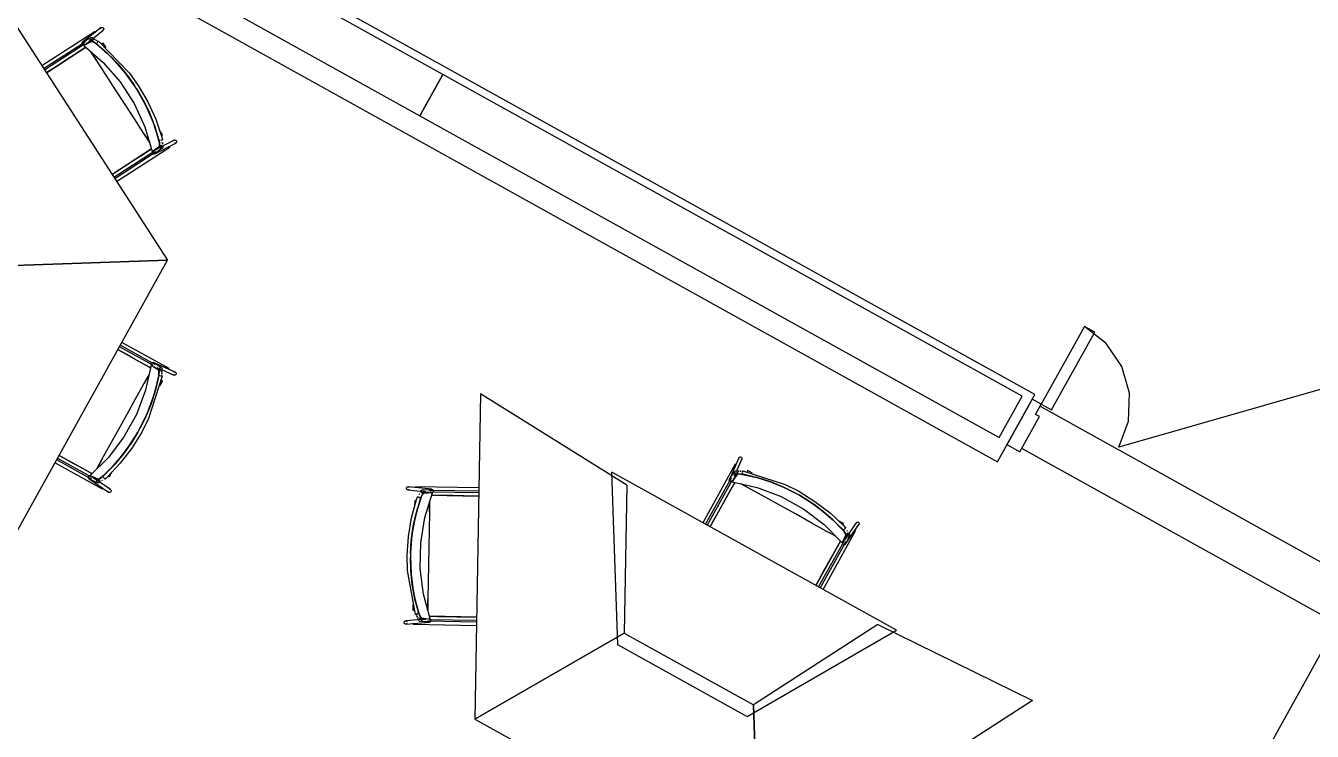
# Model space of a CAD drawing. Header units: metres. Extents: x 2.3 to 42.8, y 0.9 to 31.9.
# Drawn here: x 24.868 to 26.581, y 23.824 to 24.763 of the extents above; entities that cross this region are included whole.
import ezdxf

# ---------------------------------------------------------------- set-up
doc = ezdxf.new("R2010")
doc.units = ezdxf.units.M
for name, color, linetype in [('ARREDI', 9, 'Continuous'), ('PARETI_STRUTTURE', 7, 'Continuous'), ('PORTE_SCALE', 2, 'Continuous')]:
    doc.layers.add(name, color=color, linetype=linetype)

msp = doc.modelspace()

# ---------------------------------------------------------------- linework, layer by layer
at = {"layer": 'ARREDI'}
for points in [[(25.4236, 24.6984), (24.7121, 25.0935), (24.6815, 25.0384), (25.393, 24.6433)], [(26.1641, 24.2152), (26.1947, 24.2703), (25.4236, 24.6984), (25.393, 24.6433)], [(25.0571, 24.451), (24.8276, 24.4432)], [(24.9737, 24.16), (24.9737, 24.16), (24.9739, 24.1599), (24.9739, 24.1598), (24.9738, 24.1599)], [(26.4953, 23.1044), (26.22, 23.2573), (25.723, 22.3623), (25.9984, 22.2094), (26.4953, 23.1044), (26.8744, 23.787), (26.599, 23.9399), (26.22, 23.2573)], [(25.8449, 23.6298), (25.8371, 23.8593)]]:
    msp.add_lwpolyline(points, close=True, dxfattribs=at)
for points in [[(24.7207, 24.6086), (24.8219, 24.8147), (25.0571, 24.4509)], [(24.9611, 24.7548), (24.9608, 24.7553), (24.9606, 24.7555), (24.9606, 24.7555), (24.9606, 24.7555)], [(24.9614, 24.7543), (24.9611, 24.7548)], [(24.9679, 24.7591), (24.9681, 24.7598), (24.9685, 24.7604), (24.9687, 24.7606), (24.9687, 24.7606), (24.9691, 24.7609), (24.9698, 24.761), (24.9706, 24.761), (24.9713, 24.7607), (24.9718, 24.7601), (24.9721, 24.7594), (24.9722, 24.7587)], [(24.9722, 24.7587), (24.972, 24.758), (24.9716, 24.7574), (24.9714, 24.7572), (24.9714, 24.7572), (24.971, 24.7569), (24.9702, 24.7567)], [(24.9484, 24.7344), (24.9396, 24.7287), (24.9287, 24.7217), (24.9179, 24.7147), (24.907, 24.7077), (24.8962, 24.7007)], [(24.9432, 24.7396), (24.9434, 24.7403), (24.9438, 24.7409), (24.944, 24.7411), (24.944, 24.7411), (24.9444, 24.7413), (24.9451, 24.7415), (24.9459, 24.7415), (24.9466, 24.7411), (24.9471, 24.7406)], [(24.9463, 24.7374), (24.9455, 24.7372), (24.9448, 24.7373), (24.9441, 24.7376), (24.9436, 24.7381), (24.9433, 24.7388), (24.9432, 24.7396)], [(24.9625, 24.7389), (24.9605, 24.7404), (24.9586, 24.7415), (24.957, 24.7422), (24.9561, 24.7423), (24.9509, 24.7395), (24.9457, 24.7367), (24.9716, 24.7144), (24.9941, 24.6885), (25.0127, 24.6597), (25.027, 24.6286), (25.0368, 24.5958), (25.0415, 24.5994), (25.0462, 24.603)], [(24.9457, 24.7367), (24.947, 24.7386)], [(24.9495, 24.7407), (24.9503, 24.7411)], [(24.9517, 24.7419), (24.9532, 24.7426), (24.957, 24.7447)], [(24.954, 24.7454), (24.9541, 24.7461), (24.9546, 24.7467), (24.955, 24.7471), (24.9552, 24.7472), (24.9558, 24.7473), (24.9559, 24.7473), (24.9566, 24.7473), (24.9573, 24.7469), (24.9578, 24.7464), (24.9581, 24.7457)], [(24.9582, 24.745), (24.958, 24.7443), (24.9576, 24.7436), (24.9571, 24.7433), (24.957, 24.7432), (24.9563, 24.743), (24.9563, 24.743), (24.9555, 24.7431), (24.9549, 24.7434), (24.9544, 24.744), (24.954, 24.7447), (24.954, 24.7454)], [(24.9561, 24.7423), (24.957, 24.7422), (24.9585, 24.7416), (24.9604, 24.7404), (24.9625, 24.7389)], [(24.9608, 24.7447), (24.9593, 24.7454)], [(24.9593, 24.7453), (24.9608, 24.7447)], [(24.9616, 24.7442), (24.9628, 24.7435)], [(24.9627, 24.7436), (24.9616, 24.7442)], [(24.9625, 24.7389), (24.9772, 24.7262), (24.9909, 24.7123), (25.0034, 24.6973), (25.013, 24.6837)], [(24.9626, 24.7393), (24.9627, 24.7395), (24.963, 24.7399), (24.9634, 24.7404)], [(25.013, 24.6837), (25.0034, 24.6973), (24.9909, 24.7122), (24.9773, 24.7261), (24.9626, 24.7388)], [(24.9634, 24.7404), (24.9639, 24.741), (24.9643, 24.7416), (24.9647, 24.7421), (24.965, 24.7425), (24.9652, 24.7427)], [(24.9638, 24.7427), (24.9647, 24.7421)], [(24.9647, 24.7421), (24.9639, 24.7427)], [(24.9652, 24.7427), (24.9652, 24.7427)], [(24.9713, 24.7401), (24.9711, 24.7399), (24.9707, 24.7397), (24.9701, 24.7393), (24.9695, 24.7389)], [(24.9551, 24.7286), (24.9627, 24.7169)], [(25.0333, 24.6077), (25.0255, 24.6197), (25.013, 24.6391), (25.0005, 24.6585), (24.9879, 24.6779), (24.9754, 24.6972), (24.9629, 24.7166), (24.9551, 24.7286)], [(25.016, 24.679), (25.0244, 24.6649)], [(25.0243, 24.6649), (25.016, 24.6789)], [(25.0457, 24.6104), (25.0401, 24.629), (25.033, 24.6471), (25.0246, 24.6644)], [(25.0247, 24.6643), (25.0331, 24.647), (25.0401, 24.6289), (25.0457, 24.6102)], [(25.0257, 24.6194), (25.0333, 24.6077)], [(25.0486, 24.6166), (25.0492, 24.617), (25.0498, 24.6174), (25.0502, 24.6177), (25.0504, 24.6178)], [(24.9832, 24.5652), (24.9866, 24.5674), (24.9994, 24.5756), (25.0122, 24.584), (25.0251, 24.5922), (25.0358, 24.5992)], [(25.0398, 24.5964), (25.0368, 24.5958)], [(25.0368, 24.5958), (25.0398, 24.5964)], [(25.0384, 24.5924), (25.0377, 24.5927), (25.0372, 24.5933), (25.037, 24.594), (25.037, 24.5947), (25.0372, 24.5954), (25.0377, 24.596)], [(25.0409, 24.5955), (25.0412, 24.5948), (25.0412, 24.594), (25.041, 24.5933), (25.0405, 24.5927), (25.0401, 24.5925), (25.0398, 24.5924), (25.0391, 24.5922), (25.0384, 24.5923)], [(25.0499, 24.6038), (25.0453, 24.6002), (25.0441, 24.5993)], [(25.0462, 24.603), (25.0465, 24.6039), (25.0465, 24.6056), (25.0462, 24.6078), (25.0457, 24.6102)], [(25.0457, 24.6102), (25.0463, 24.6077), (25.0465, 24.6055), (25.0465, 24.6038), (25.0462, 24.603)], [(25.0474, 24.6104), (25.0468, 24.6103), (25.0464, 24.6102), (25.0461, 24.6101)], [(25.0481, 24.5998), (25.0475, 24.6002), (25.047, 24.6007), (25.0467, 24.6014), (25.0467, 24.6022), (25.0469, 24.6029), (25.0469, 24.6029), (25.0474, 24.6034), (25.0475, 24.6035), (25.048, 24.6038), (25.0487, 24.6039)], [(25.0501, 24.6111), (25.0503, 24.6111), (25.0503, 24.6111), (25.0503, 24.6111), (25.05, 24.6111), (25.0495, 24.611), (25.0489, 24.6108), (25.0481, 24.6106)], [(25.0506, 24.6029), (25.0509, 24.6022), (25.0509, 24.6014), (25.0507, 24.6007), (25.0506, 24.6007), (25.0502, 24.6002), (25.0501, 24.6001), (25.0496, 24.5998), (25.0488, 24.5997), (25.0481, 24.5998)], [(25.0501, 24.6076), (25.0503, 24.6063), (25.0503, 24.6055)], [(25.0503, 24.6063), (25.0501, 24.6076)], [(25.0596, 24.6024), (25.0593, 24.6029)], [(25.0601, 24.6017), (25.0599, 24.602), (25.0596, 24.6024)], [(25.0601, 24.6017), (25.0601, 24.6017)], [(25.0651, 24.61), (25.0656, 24.6106), (25.066, 24.6108), (25.0662, 24.6109), (25.067, 24.6111), (25.0677, 24.6109)], [(25.0677, 24.6109), (25.0684, 24.6106), (25.0689, 24.61), (25.0691, 24.6093), (25.0691, 24.6085), (25.0689, 24.6078), (25.0684, 24.6073), (25.068, 24.607), (25.0678, 24.6069), (25.0671, 24.6067), (25.0663, 24.6069)], [(24.7321, 24.2711), (24.8468, 24.0723), (25.0571, 24.4509)], [(25.0347, 24.3078), (25.0255, 24.3129), (25.0142, 24.3191), (25.0029, 24.3254), (24.9916, 24.3317)], [(25.0453, 24.2974), (25.0456, 24.2999), (25.0457, 24.3022), (25.0456, 24.3038), (25.0452, 24.3047), (25.0403, 24.308), (25.0354, 24.3113), (25.0279, 24.2779), (25.0157, 24.2458), (24.999, 24.2159), (24.9783, 24.1886), (24.954, 24.1645), (24.9594, 24.1621), (24.9648, 24.1597)], [(25.0354, 24.3112), (25.0377, 24.3109)], [(25.0363, 24.3111), (25.0358, 24.3116), (25.0355, 24.3123), (25.0355, 24.3131), (25.0357, 24.3138), (25.0361, 24.3144), (25.0368, 24.3148)], [(25.0368, 24.3148), (25.0375, 24.315), (25.0382, 24.3149), (25.0385, 24.3148), (25.0385, 24.3148), (25.0389, 24.3145), (25.0394, 24.314), (25.0397, 24.3133), (25.0397, 24.3126)], [(25.0428, 24.3083), (25.0437, 24.3078)], [(25.0442, 24.3074), (25.0477, 24.305)], [(25.0453, 24.3047), (25.0456, 24.3039), (25.0458, 24.3022), (25.0457, 24.3), (25.0453, 24.2975)], [(25.0486, 24.3041), (25.0479, 24.3039), (25.0471, 24.304), (25.0466, 24.3043), (25.0465, 24.3043), (25.046, 24.3049), (25.0457, 24.3056), (25.0457, 24.3063), (25.0459, 24.307), (25.0464, 24.3076), (25.047, 24.308)], [(25.047, 24.308), (25.0477, 24.3082), (25.0484, 24.3081), (25.049, 24.3079), (25.0491, 24.3078), (25.0496, 24.3073), (25.0496, 24.3073), (25.0499, 24.3066), (25.0499, 24.3058), (25.0497, 24.3051), (25.0492, 24.3045)], [(25.0583, 24.3056), (25.0586, 24.3062)], [(25.0586, 24.3062), (25.0589, 24.3066), (25.059, 24.3069)], [(25.0591, 24.307), (25.059, 24.3069)], [(24.9628, 24.1733), (24.9698, 24.1858), (24.9809, 24.2059), (24.9921, 24.2261), (25.0034, 24.2463), (25.0146, 24.2665), (25.0257, 24.2866), (25.0327, 24.2991)], [(25.0453, 24.2974), (25.041, 24.2785), (25.0351, 24.2599), (25.0278, 24.2418), (25.0203, 24.2269)], [(25.0203, 24.2269), (25.0278, 24.2418), (25.0351, 24.2598), (25.0409, 24.2783), (25.0453, 24.2973)], [(25.0327, 24.2991), (25.0259, 24.2869)], [(25.0457, 24.2976), (25.0459, 24.2975), (25.0464, 24.2975), (25.047, 24.2973)], [(25.0477, 24.2972), (25.0485, 24.2971), (25.0491, 24.297)], [(25.0505, 24.2902), (25.0502, 24.2903), (25.0498, 24.2906), (25.0492, 24.2909), (25.0486, 24.2913)], [(25.0493, 24.2981), (25.0491, 24.297)], [(25.0491, 24.297), (25.0493, 24.298)], [(25.0496, 24.3017), (25.0494, 24.3034)], [(25.0494, 24.3033), (25.0496, 24.3016)], [(25.0495, 24.2994), (25.0495, 24.3007)], [(25.0495, 24.3005), (25.0495, 24.2993)], [(25.0496, 24.2969), (25.0499, 24.2969), (25.0499, 24.2968), (25.0499, 24.2968)], [(25.0673, 24.2982), (25.0666, 24.298), (25.0658, 24.2981), (25.0656, 24.2982), (25.0656, 24.2982), (25.0652, 24.2985), (25.0647, 24.299)], [(25.0656, 24.3022), (25.0663, 24.3023), (25.0671, 24.3023), (25.0673, 24.3022), (25.0673, 24.3022), (25.0677, 24.3019), (25.0683, 24.3014), (25.0685, 24.3007), (25.0686, 24.2999), (25.0684, 24.2992), (25.0679, 24.2986), (25.0673, 24.2982)], [(25.6684, 24.1517), (25.4735, 24.2731), (25.4662, 23.84)], [(25.0091, 24.2081), (25.0176, 24.222)], [(25.0176, 24.222), (25.0091, 24.208)], [(25.0087, 24.2075), (24.9974, 24.1919), (24.9847, 24.1772), (24.9709, 24.1635)], [(24.971, 24.1636), (24.9848, 24.1772), (24.9975, 24.192), (25.0087, 24.2075)], [(24.9129, 24.1912), (24.9186, 24.1881), (24.932, 24.1806), (24.9453, 24.1732), (24.9565, 24.167)], [(24.9696, 24.1855), (24.9628, 24.1733)], [(25.8177, 24.1864), (25.8175, 24.1871), (25.8176, 24.1878), (25.8177, 24.1881), (25.8177, 24.1881), (25.8179, 24.1885), (25.8185, 24.189), (25.8192, 24.1893), (25.8199, 24.1893), (25.8206, 24.1891), (25.8212, 24.1887), (25.8217, 24.188)], [(25.8217, 24.188), (25.8218, 24.1873), (25.8217, 24.1866), (25.8217, 24.1864), (25.8217, 24.1863), (25.8214, 24.1859), (25.8209, 24.1854)], [(25.8286, 23.8438), (26.0274, 23.9585), (25.6487, 24.1688)], [(25.6564, 23.9393), (25.6487, 24.1688)], [(25.8115, 24.1636), (25.8124, 24.1649), (25.8149, 24.1685)], [(25.8119, 24.1677), (25.8117, 24.1685), (25.8118, 24.1692), (25.812, 24.1697), (25.8121, 24.1699), (25.8126, 24.1703), (25.8126, 24.1704), (25.8133, 24.1706), (25.814, 24.1707), (25.8148, 24.1704), (25.8154, 24.17)], [(25.8158, 24.1693), (25.8159, 24.1686), (25.8159, 24.1679), (25.8156, 24.1674), (25.8155, 24.1672), (25.815, 24.1667), (25.8143, 24.1665), (25.8136, 24.1664), (25.8129, 24.1667), (25.8123, 24.1671), (25.8118, 24.1677)], [(25.8129, 24.1798), (25.8129, 24.1798)], [(25.8137, 24.1794), (25.8132, 24.1796), (25.813, 24.1798)], [(25.8143, 24.1791), (25.8137, 24.1794)], [(25.8182, 24.1703), (25.8165, 24.1702)], [(25.8166, 24.1702), (25.8182, 24.1703)], [(25.8204, 24.1702), (25.8192, 24.1703)], [(25.8194, 24.1703), (25.8205, 24.1702)], [(25.8218, 24.17), (25.8229, 24.1699)], [(25.8229, 24.1699), (25.8218, 24.17)], [(25.8223, 24.1665), (25.8223, 24.1667), (25.8224, 24.1671), (25.8225, 24.1678)], [(25.8227, 24.1685), (25.8228, 24.1692), (25.8229, 24.1699)], [(25.823, 24.1704), (25.823, 24.1707), (25.823, 24.1707), (25.823, 24.1707)], [(25.8297, 24.1712), (25.8295, 24.171), (25.8293, 24.1706), (25.829, 24.17), (25.8286, 24.1693)], [(24.9517, 24.1615), (24.9517, 24.1623), (24.952, 24.163), (24.9525, 24.1635), (24.9531, 24.1639), (24.9538, 24.164)], [(24.9556, 24.1608), (24.9551, 24.1602), (24.9545, 24.1598), (24.9537, 24.1597), (24.953, 24.1599), (24.9526, 24.1601), (24.9526, 24.1601), (24.9524, 24.1602), (24.9519, 24.1608), (24.9517, 24.1615)], [(24.9559, 24.1622), (24.954, 24.1645)], [(24.954, 24.1645), (24.9559, 24.1622)], [(24.9672, 24.1567), (24.9618, 24.1591), (24.9605, 24.1597)], [(24.9628, 24.1564), (24.9628, 24.1572), (24.9631, 24.1579), (24.9636, 24.1585), (24.9642, 24.1588), (24.965, 24.1589), (24.9657, 24.1588), (24.9658, 24.1588), (24.9663, 24.1584), (24.9667, 24.1578), (24.967, 24.1571)], [(24.9667, 24.1557), (24.9662, 24.1551), (24.9656, 24.1547), (24.9649, 24.1546), (24.9648, 24.1546), (24.9641, 24.1548), (24.964, 24.1548), (24.9635, 24.1551), (24.963, 24.1557), (24.9628, 24.1564)], [(24.9709, 24.1635), (24.9689, 24.1618), (24.9671, 24.1605), (24.9656, 24.1598), (24.9647, 24.1597)], [(24.9648, 24.1597), (24.9656, 24.1598), (24.9671, 24.1606), (24.969, 24.1619), (24.9709, 24.1635)], [(24.9706, 24.1583), (24.9696, 24.1576)], [(24.9696, 24.1576), (24.9706, 24.1583)], [(24.9719, 24.1621), (24.9715, 24.1625), (24.9712, 24.1629), (24.971, 24.163)], [(24.9737, 24.1601), (24.9733, 24.1604), (24.9729, 24.1609), (24.9724, 24.1615), (24.9719, 24.162)], [(24.9779, 24.1639), (24.9785, 24.1636), (24.9791, 24.1633), (24.9795, 24.163), (24.9798, 24.1629)], [(25.6684, 24.1517), (25.665, 23.9548)], [(25.8121, 24.1554), (25.807, 24.1463), (25.8007, 24.135), (25.7945, 24.1237), (25.7882, 24.1124), (25.7819, 24.1011), (25.7793, 24.0963)], [(25.8051, 24.1575), (25.8049, 24.1582), (25.805, 24.159), (25.8051, 24.1592), (25.8051, 24.1592), (25.8053, 24.1596), (25.8059, 24.1602), (25.8066, 24.1605), (25.8073, 24.1605)], [(25.8088, 24.1571), (25.8083, 24.1566), (25.8076, 24.1563), (25.8068, 24.1562), (25.8061, 24.1565), (25.8055, 24.1569), (25.8051, 24.1575)], [(25.8224, 24.166), (25.82, 24.1664), (25.8177, 24.1665), (25.816, 24.1664), (25.8152, 24.166), (25.8119, 24.1611), (25.8086, 24.1562), (25.842, 24.1487), (25.874, 24.1364), (25.904, 24.1198), (25.9313, 24.0991), (25.9553, 24.0747), (25.9578, 24.0801), (25.9602, 24.0855)], [(25.8086, 24.1562), (25.8089, 24.1585)], [(25.8152, 24.166), (25.816, 24.1664), (25.8176, 24.1665), (25.8199, 24.1664), (25.8224, 24.1661)], [(25.8207, 24.1535), (25.8329, 24.1467)], [(25.9466, 24.0836), (25.9341, 24.0905), (25.914, 24.1017), (25.8938, 24.1129), (25.8736, 24.1241), (25.8534, 24.1353), (25.8333, 24.1465), (25.8208, 24.1535)], [(25.8224, 24.166), (25.8414, 24.1617), (25.86, 24.1559), (25.8781, 24.1486), (25.893, 24.141)], [(25.893, 24.1411), (25.8781, 24.1485), (25.8601, 24.1559), (25.8415, 24.1617), (25.8226, 24.166)], [(24.9701, 24.1468), (24.9701, 24.1467), (24.9701, 24.1468), (24.9703, 24.1471), (24.9705, 24.1475)], [(24.9705, 24.1475), (24.9708, 24.1481)], [(24.9819, 24.1444), (24.9819, 24.1436), (24.9816, 24.1429), (24.9811, 24.1424), (24.9804, 24.142), (24.9797, 24.1419), (24.979, 24.142), (24.9785, 24.1423), (24.9785, 24.1423), (24.9783, 24.1424), (24.9779, 24.143), (24.9776, 24.1437)], [(24.9798, 24.1462), (24.9805, 24.1461), (24.981, 24.1458), (24.981, 24.1458), (24.9812, 24.1457), (24.9816, 24.1451), (24.9819, 24.1444)], [(25.3756, 24.1462), (25.3752, 24.1468), (25.3751, 24.1476), (25.3753, 24.1483), (25.3757, 24.1489), (25.3763, 24.1494), (25.377, 24.1496), (25.3775, 24.1496), (25.3778, 24.1496), (25.3784, 24.1493), (25.379, 24.1488)], [(25.3788, 24.146), (25.3782, 24.1455), (25.3775, 24.1453), (25.377, 24.1453), (25.3768, 24.1453), (25.3761, 24.1456), (25.3756, 24.1462)], [(25.3816, 24.0778), (25.3842, 24.0969), (25.3885, 24.1159), (25.3942, 24.1345)], [(25.3942, 24.1344), (25.3884, 24.1158), (25.3842, 24.0968), (25.3816, 24.0778)], [(25.3871, 24.1496), (25.3871, 24.1496), (25.3871, 24.1496), (25.3871, 24.1493), (25.387, 24.1487)], [(25.387, 24.1487), (25.387, 24.1481)], [(25.3901, 24.1362), (25.3899, 24.1363), (25.3899, 24.1363), (25.3899, 24.1363), (25.3902, 24.1362), (25.3907, 24.136), (25.3913, 24.1358), (25.392, 24.1355), (25.3927, 24.1353)], [(25.3916, 23.9813), (25.3925, 23.979), (25.3934, 23.9769), (25.3944, 23.9755), (25.3951, 23.9749), (25.4009, 23.9743), (25.4068, 23.9737), (25.3978, 24.0067), (25.3935, 24.0407), (25.3941, 24.075), (25.3995, 24.1088), (25.4097, 24.1415), (25.4038, 24.1411), (25.3979, 24.1407)], [(25.392, 24.1392), (25.3926, 24.1403)], [(25.3926, 24.1403), (25.392, 24.1392)], [(25.3927, 24.1353), (25.3933, 24.135), (25.3937, 24.1349), (25.3939, 24.1348)], [(25.3979, 24.1407), (25.3971, 24.1402), (25.3962, 24.1388), (25.3951, 24.1368), (25.3942, 24.1345)], [(25.3942, 24.1345), (25.3952, 24.1369), (25.3962, 24.1389), (25.3972, 24.1402), (25.3979, 24.1407)], [(25.3943, 24.1433), (25.3944, 24.1441), (25.3948, 24.1447), (25.3954, 24.1451), (25.3954, 24.1452), (25.3961, 24.1454), (25.3963, 24.1454), (25.3968, 24.1453), (25.3975, 24.145), (25.398, 24.1445)], [(25.3943, 24.1422), (25.4002, 24.1426), (25.4016, 24.1427)], [(25.398, 24.1445), (25.3984, 24.1438), (25.3985, 24.1431), (25.3983, 24.1423), (25.3979, 24.1417), (25.3974, 24.1413), (25.3973, 24.1413), (25.3967, 24.1411), (25.3965, 24.141), (25.3959, 24.1411), (25.3952, 24.1414)], [(25.3983, 24.1426), (25.3983, 24.1426)], [(25.4064, 24.1441), (25.4066, 24.1448), (25.407, 24.1454), (25.4076, 24.1459), (25.4083, 24.1461), (25.4088, 24.1461), (25.409, 24.146), (25.4097, 24.1458), (25.4103, 24.1452)], [(25.4069, 24.1427), (25.4097, 24.1415)], [(25.4097, 24.1415), (25.4069, 24.1427)], [(25.4709, 24.1371), (25.4672, 24.1372), (25.4519, 24.1374), (25.4367, 24.1377), (25.4214, 24.1379), (25.4086, 24.1381)], [(25.4103, 24.1452), (25.4106, 24.1446), (25.4107, 24.1438), (25.4105, 24.1431), (25.4101, 24.1425), (25.4095, 24.142)], [(25.9118, 24.1298), (25.8982, 24.1381)], [(25.8982, 24.1381), (25.9119, 24.1298)], [(25.3883, 24.1308), (25.3875, 24.1308), (25.3869, 24.1308), (25.3864, 24.1308), (25.3861, 24.1308)], [(25.406, 24.1296), (25.4057, 24.1153), (25.4053, 24.0923), (25.4049, 24.0692), (25.4046, 24.0461), (25.4042, 24.023), (25.4038, 24), (25.4035, 23.9857)], [(25.4057, 24.1157), (25.406, 24.1297)], [(25.9563, 24.0918), (25.9426, 24.1056), (25.9279, 24.1182), (25.9123, 24.1295)], [(25.9124, 24.1295), (25.9279, 24.1182), (25.9427, 24.1055), (25.9564, 24.0917)], [(25.9559, 24.0987), (25.9563, 24.0993), (25.9566, 24.0999), (25.9569, 24.1003), (25.957, 24.1005)], [(25.9737, 24.1006), (25.9738, 24.1013), (25.974, 24.1017), (25.974, 24.1017), (25.9742, 24.1019), (25.9748, 24.1024), (25.9755, 24.1026)], [(25.9755, 24.1026), (25.9762, 24.1026), (25.9769, 24.1023), (25.9775, 24.1018), (25.9779, 24.1012), (25.978, 24.1005), (25.9779, 24.0997), (25.9776, 24.0993), (25.9776, 24.0993), (25.9775, 24.0991), (25.9769, 24.0986), (25.9762, 24.0984)], [(25.9344, 24.0903), (25.9466, 24.0836)], [(25.9602, 24.0855), (25.9601, 24.0864), (25.9593, 24.0879), (25.958, 24.0898), (25.9564, 24.0917)], [(25.9564, 24.0917), (25.9581, 24.0897), (25.9594, 24.0878), (25.9601, 24.0864), (25.9602, 24.0855)], [(25.9578, 24.0927), (25.9574, 24.0922), (25.957, 24.0919), (25.9568, 24.0918)], [(25.9599, 24.0945), (25.96, 24.0946), (25.96, 24.0946), (25.96, 24.0946), (25.9598, 24.0944), (25.9594, 24.0941), (25.9589, 24.0936), (25.9584, 24.0931), (25.9578, 24.0927)], [(25.9632, 24.088), (25.9608, 24.0826), (25.9602, 24.0813)], [(25.9634, 24.0836), (25.9627, 24.0836), (25.962, 24.0839), (25.9614, 24.0843), (25.9611, 24.085), (25.9609, 24.0857), (25.9611, 24.0864), (25.9611, 24.0866), (25.9614, 24.087), (25.962, 24.0875), (25.9627, 24.0877)], [(25.9616, 24.0914), (25.9623, 24.0904)], [(25.9623, 24.0903), (25.9616, 24.0914)], [(25.9642, 24.0875), (25.9648, 24.087), (25.9651, 24.0863), (25.9652, 24.0856), (25.9652, 24.0855), (25.9651, 24.0849), (25.9651, 24.0847), (25.9647, 24.0843), (25.9642, 24.0838), (25.9634, 24.0836)], [(25.9724, 24.0913), (25.9718, 24.0916)], [(25.9731, 24.0909), (25.9731, 24.0909), (25.9731, 24.0909), (25.9728, 24.091), (25.9724, 24.0913)], [(25.3815, 24.0772), (25.3806, 24.0609)], [(25.3806, 24.0609), (25.3815, 24.0772)], [(25.92, 24.0181), (25.9244, 24.026), (25.9318, 24.0393), (25.9392, 24.0527), (25.9467, 24.0661), (25.9529, 24.0772)], [(25.9577, 24.0767), (25.9553, 24.0747)], [(25.9553, 24.0747), (25.9577, 24.0767)], [(25.9583, 24.0724), (25.9576, 24.0724), (25.9569, 24.0727), (25.9563, 24.0732), (25.956, 24.0739), (25.9558, 24.0746)], [(25.9591, 24.0764), (25.9597, 24.0759), (25.96, 24.0752), (25.9602, 24.0745), (25.96, 24.0738), (25.9598, 24.0733), (25.9598, 24.0733), (25.9596, 24.0731), (25.9591, 24.0727), (25.9584, 24.0724)], [(25.3805, 24.0553), (25.3809, 24.0386), (25.3829, 24.0193), (25.3865, 24.0002), (25.3916, 23.9814)], [(25.3916, 23.9813), (25.3865, 24), (25.3829, 24.0192), (25.3809, 24.0386), (25.3805, 24.0553)], [(25.4035, 23.9857), (25.4038, 23.9996)], [(25.3837, 23.9852), (25.3836, 23.9852)], [(25.3837, 23.9852), (25.3839, 23.9852), (25.3844, 23.9852), (25.3851, 23.9852), (25.3855, 23.9852)], [(25.3901, 23.9805), (25.3894, 23.9803), (25.3887, 23.9801), (25.388, 23.9799), (25.3876, 23.9797), (25.3873, 23.9796)], [(25.3884, 23.9788), (25.388, 23.9799)], [(25.388, 23.9799), (25.3884, 23.9788)], [(25.3913, 23.9809), (25.3911, 23.9809), (25.3907, 23.9807), (25.3901, 23.9805)], [(25.3951, 23.9749), (25.3944, 23.9754), (25.3935, 23.9768), (25.3925, 23.9789), (25.3916, 23.9813)], [(25.3759, 23.9675), (25.3754, 23.967), (25.3747, 23.9667), (25.3744, 23.9667), (25.3739, 23.9667), (25.3732, 23.967), (25.3726, 23.9674), (25.3723, 23.9681), (25.3721, 23.9688), (25.3722, 23.9696), (25.3726, 23.9702)], [(25.3726, 23.9702), (25.3731, 23.9707), (25.3738, 23.971), (25.3741, 23.971), (25.3746, 23.971), (25.3753, 23.9708), (25.3759, 23.9703)], [(25.384, 23.9679), (25.384, 23.9673)], [(25.384, 23.9673), (25.384, 23.9667), (25.384, 23.9664), (25.384, 23.9664), (25.384, 23.9664)], [(25.3893, 23.9766), (25.3888, 23.9776)], [(25.3889, 23.9775), (25.3894, 23.9764)], [(25.3907, 23.9741), (25.3898, 23.9756)], [(25.3898, 23.9755), (25.3907, 23.9741)], [(25.3951, 23.9711), (25.3946, 23.9706), (25.3939, 23.9703), (25.3933, 23.9703), (25.3931, 23.9703), (25.3925, 23.9705), (25.3924, 23.9706), (25.3919, 23.971), (25.3915, 23.9717), (25.3914, 23.9724), (25.3915, 23.9732)], [(25.3919, 23.9738), (25.3924, 23.9743), (25.3931, 23.9746), (25.3937, 23.9746), (25.3938, 23.9746), (25.3945, 23.9744), (25.3945, 23.9744), (25.3951, 23.9739), (25.3955, 23.9733), (25.3956, 23.9725), (25.3955, 23.9718), (25.3951, 23.9711)], [(25.399, 23.9728), (25.3973, 23.973), (25.393, 23.9734)], [(25.4015, 23.9726), (25.4005, 23.9727)], [(25.4073, 23.97), (25.4068, 23.9695), (25.4061, 23.9692), (25.4058, 23.9692), (25.4053, 23.9692), (25.4046, 23.9694), (25.404, 23.9699), (25.4037, 23.9705)], [(25.4068, 23.9737), (25.4047, 23.9729)], [(25.4059, 23.9771), (25.4163, 23.9769), (25.4292, 23.9767), (25.4422, 23.9765), (25.4551, 23.9763), (25.468, 23.9761)], [(25.406, 23.9735), (25.4067, 23.9732), (25.4073, 23.9728), (25.4076, 23.9721), (25.4078, 23.9714), (25.4077, 23.9706), (25.4073, 23.97)], [(26.0025, 23.9662), (25.8372, 23.8593)], [(26.0025, 23.9662), (26.2086, 23.865), (25.8448, 23.6298)], [(25.665, 23.9548), (25.4662, 23.84), (25.8448, 23.6298)], [(25.4662, 23.84), (25.665, 23.9548), (25.8371, 23.8593)], [(25.8285, 23.8438), (25.6564, 23.9393)]]:
    msp.add_lwpolyline(points, dxfattribs=at)
at = {"layer": 'PARETI_STRUTTURE'}
for points in [[(25.4236, 24.6984), (24.7121, 25.0935), (24.6815, 25.0384), (25.393, 24.6433)], [(26.1641, 24.2152), (26.1947, 24.2703), (25.4236, 24.6984), (25.393, 24.6433)]]:
    msp.add_lwpolyline(points, close=True, dxfattribs=at)
for points in [[(26.2115, 24.2722), (24.7427, 25.0878)], [(24.693, 24.9983), (26.1618, 24.1827), (26.1762, 24.2085)], [(24.9606, 24.7555), (24.8897, 24.7097)], [(24.9687, 24.7606), (24.944, 24.7411)], [(24.9571, 24.7459), (24.9714, 24.7572)], [(24.8921, 24.7061), (24.9474, 24.7418)], [(24.9466, 24.7384), (24.8934, 24.704)], [(24.8958, 24.7004), (24.9484, 24.7344)], [(24.9467, 24.7377), (24.9475, 24.7383)], [(24.9571, 24.7433), (24.9469, 24.7376)], [(24.9525, 24.7423), (24.9565, 24.7454)], [(24.9547, 24.7437), (24.9532, 24.7427)], [(25.0145, 24.6813), (24.9999, 24.7017), (24.9833, 24.7204), (24.9649, 24.7374), (24.9626, 24.7393)], [(24.9652, 24.7427), (25.0065, 24.7002), (25.0182, 24.6837)], [(24.9752, 24.7341), (24.9714, 24.7401)], [(25.0461, 24.6101), (25.0384, 24.634), (25.0284, 24.657), (25.0161, 24.6789), (25.0145, 24.6813)], [(25.0182, 24.6837), (25.0308, 24.6618), (25.0413, 24.6387), (25.0493, 24.6148), (25.0503, 24.6111)], [(25.0504, 24.6178), (25.0463, 24.6242)], [(25.0358, 24.5992), (24.9832, 24.5652)], [(24.9856, 24.5616), (25.0393, 24.5963)], [(24.9893, 24.5559), (25.0601, 24.6017)], [(25.066, 24.6108), (25.0381, 24.5963)], [(25.0381, 24.5965), (25.0382, 24.5966), (25.0383, 24.5967), (25.0384, 24.5968), (25.0385, 24.5969), (25.0386, 24.5969), (25.0387, 24.597), (25.0388, 24.5971), (25.0389, 24.5972), (25.039, 24.5972), (25.0391, 24.5973), (25.0392, 24.5974), (25.0393, 24.5975), (25.0395, 24.5976), (25.0395, 24.5976), (25.0397, 24.5977), (25.0398, 24.5978), (25.0399, 24.5979), (25.04, 24.5979), (25.0401, 24.598), (25.0402, 24.5981), (25.0403, 24.5982), (25.0404, 24.5983), (25.0405, 24.5983), (25.0406, 24.5984), (25.0407, 24.5985), (25.0408, 24.5986), (25.0409, 24.5987), (25.041, 24.5987), (25.0411, 24.5988), (25.0412, 24.5989), (25.0413, 24.599), (25.0415, 24.599), (25.0415, 24.5991), (25.0417, 24.5992), (25.0418, 24.5993), (25.0419, 24.5994), (25.042, 24.5994), (25.0421, 24.5995), (25.0422, 24.5996), (25.0423, 24.5997), (25.0424, 24.5997), (25.0425, 24.5998), (25.0426, 24.5999), (25.0427, 24.6), (25.0428, 24.6001), (25.0429, 24.6001), (25.043, 24.6002), (25.0431, 24.6003), (25.0432, 24.6004), (25.0433, 24.6004), (25.0435, 24.6005), (25.0435, 24.6006), (25.0437, 24.6007), (25.0438, 24.6008), (25.0439, 24.6008), (25.044, 24.6009), (25.0441, 24.601), (25.0442, 24.6011), (25.0443, 24.6012), (25.0444, 24.6012), (25.0445, 24.6013), (25.0446, 24.6014), (25.0447, 24.6015), (25.0448, 24.6015), (25.0449, 24.6016), (25.045, 24.6017), (25.0451, 24.6018), (25.0452, 24.6019), (25.0453, 24.6019), (25.0455, 24.602), (25.0455, 24.6021), (25.0457, 24.6022), (25.0458, 24.6022), (25.0459, 24.6023), (25.046, 24.6024), (25.0461, 24.6025), (25.0462, 24.6026), (25.0463, 24.6026), (25.0464, 24.6027), (25.0465, 24.6028), (25.0466, 24.6029), (25.0467, 24.603), (25.0468, 24.603), (25.0469, 24.6031), (25.047, 24.6032), (25.0471, 24.6033), (25.0472, 24.6033), (25.0473, 24.6034), (25.0475, 24.6035), (25.0475, 24.6035)], [(25.0421, 24.5952), (25.0397, 24.5936)], [(25.0401, 24.5925), (25.068, 24.607)], [(25.0501, 24.6001), (25.0407, 24.5931)], [(25.046, 24.6007), (25.0469, 24.6012)], [(25.0395, 24.5935), (24.9869, 24.5595)], [(26.2203, 24.2596), (26.2341, 24.252), (26.2914, 24.3553), (26.2776, 24.3629)], [(26.2777, 24.3629), (26.2203, 24.2596)], [(26.8054, 24.3401), (26.6334, 24.0303), (26.6196, 24.0379), (26.7916, 24.3477), (26.8054, 24.3401), (26.3236, 24.2023), (26.3362, 24.237), (26.3376, 24.274), (26.3274, 24.3095), (26.3068, 24.3401), (26.2777, 24.3629)], [(25.0591, 24.307), (24.9964, 24.3417)], [(24.991, 24.332), (25.0346, 24.3078)], [(25.0374, 24.3112), (24.9931, 24.3358)], [(24.9943, 24.3379), (25.0407, 24.3122)], [(25.0367, 24.3108), (25.0377, 24.3104)], [(25.0466, 24.3043), (25.0368, 24.3106)], [(25.0673, 24.3022), (25.0385, 24.3148)], [(25.0437, 24.3078), (25.048, 24.3059)], [(25.0458, 24.3065), (25.0442, 24.3074)], [(25.0489, 24.3055), (25.0656, 24.2982)], [(25.019, 24.2244), (25.03, 24.2469), (25.0387, 24.2704), (25.0451, 24.2947), (25.0457, 24.2976)], [(25.0499, 24.2968), (25.0319, 24.2404), (25.0227, 24.2223)], [(25.047, 24.284), (25.0505, 24.2902)], [(26.2067, 24.2636), (26.2115, 24.2722)], [(26.1746, 24.2057), (26.1918, 24.1962), (26.2178, 24.243), (26.2127, 24.2459), (26.2203, 24.2596), (26.2083, 24.2663)], [(26.1762, 24.2085), (26.2067, 24.2636)], [(26.2067, 24.2636), (26.1762, 24.2085)], [(26.2188, 24.2569), (26.6319, 24.0275)], [(24.971, 24.1631), (24.9885, 24.1811), (25.004, 24.2008), (25.0175, 24.2219), (25.019, 24.2244)], [(25.0227, 24.2223), (25.0094, 24.2008), (24.994, 24.1808), (24.9766, 24.1624), (24.9739, 24.1598)], [(24.9532, 24.1611), (24.9096, 24.1853)], [(24.9108, 24.1875), (24.9556, 24.1626)], [(24.9565, 24.167), (24.9129, 24.1913)], [(25.8177, 24.1881), (25.8051, 24.1592)], [(25.8144, 24.1696), (25.8217, 24.1863)], [(26.5971, 23.977), (26.1943, 24.2006)], [(24.9075, 24.1815), (24.9701, 24.1468)], [(24.9798, 24.1629), (24.9835, 24.1696)], [(25.8129, 24.1798), (25.7695, 24.1017)], [(25.8156, 24.1674), (25.8093, 24.1575)], [(25.812, 24.1643), (25.814, 24.1687)], [(25.823, 24.1707), (25.8795, 24.1526), (25.8975, 24.1435)], [(25.8359, 24.1678), (25.8297, 24.1712)], [(24.9526, 24.1601), (24.9785, 24.1423)], [(24.956, 24.1595), (24.9534, 24.161)], [(24.964, 24.1548), (24.9534, 24.1598)], [(24.981, 24.1458), (24.955, 24.1637)], [(24.9552, 24.1638), (24.9553, 24.1637), (24.9555, 24.1636), (24.9556, 24.1636), (24.9557, 24.1635), (24.9558, 24.1635), (24.9559, 24.1634), (24.9561, 24.1634), (24.9562, 24.1633), (24.9563, 24.1633), (24.9564, 24.1632), (24.9565, 24.1631), (24.9566, 24.1631), (24.9568, 24.163), (24.9569, 24.163), (24.957, 24.1629), (24.9571, 24.1629), (24.9572, 24.1628), (24.9574, 24.1627), (24.9575, 24.1627), (24.9576, 24.1626), (24.9577, 24.1626), (24.9578, 24.1625), (24.9579, 24.1625), (24.9581, 24.1624), (24.9582, 24.1624), (24.9583, 24.1623), (24.9584, 24.1622), (24.9585, 24.1622), (24.9587, 24.1621), (24.9588, 24.1621), (24.9589, 24.162), (24.959, 24.162), (24.9591, 24.1619), (24.9592, 24.1619), (24.9594, 24.1618), (24.9595, 24.1617), (24.9596, 24.1617), (24.9597, 24.1616), (24.9598, 24.1616), (24.96, 24.1615), (24.9601, 24.1615), (24.9602, 24.1614), (24.9603, 24.1613), (24.9604, 24.1613), (24.9606, 24.1612), (24.9607, 24.1612), (24.9608, 24.1611), (24.9609, 24.1611), (24.961, 24.161), (24.9612, 24.161), (24.9613, 24.1609), (24.9614, 24.1608), (24.9615, 24.1608), (24.9616, 24.1607), (24.9617, 24.1607), (24.9619, 24.1606), (24.962, 24.1606), (24.9621, 24.1605), (24.9622, 24.1605), (24.9623, 24.1604), (24.9625, 24.1603), (24.9626, 24.1603), (24.9627, 24.1602), (24.9628, 24.1602), (24.9629, 24.1601), (24.963, 24.1601), (24.9632, 24.16), (24.9633, 24.1599), (24.9634, 24.1599), (24.9635, 24.1598), (24.9636, 24.1598), (24.9638, 24.1597), (24.9639, 24.1597), (24.964, 24.1596), (24.9641, 24.1596), (24.9642, 24.1595), (24.9643, 24.1594), (24.9645, 24.1594), (24.9646, 24.1593), (24.9647, 24.1593), (24.9648, 24.1592), (24.9649, 24.1592), (24.9651, 24.1591), (24.9652, 24.1591), (24.9653, 24.159), (24.9654, 24.1589), (24.9655, 24.1589), (24.9657, 24.1588), (24.9658, 24.1588), (24.9658, 24.1587)], [(24.9618, 24.1591), (24.9635, 24.1582)], [(25.7733, 24.0996), (25.8077, 24.1615)], [(25.8087, 24.1582), (25.7755, 24.0984)], [(25.7793, 24.0963), (25.8121, 24.1554)], [(25.8091, 24.1575), (25.8095, 24.1585)], [(25.8134, 24.1666), (25.8124, 24.1649)], [(25.8955, 24.1397), (25.873, 24.1508), (25.8495, 24.1595), (25.8252, 24.1658), (25.8223, 24.1664)], [(25.3762, 24.0582), (25.3779, 24.0834), (25.382, 24.1083), (25.3887, 24.1327), (25.3899, 24.1363)], [(25.377, 24.1453), (25.4083, 24.1418)], [(25.4088, 24.1461), (25.3775, 24.1496)], [(25.394, 24.1348), (25.387, 24.1107), (25.3825, 24.086), (25.3806, 24.061), (25.3805, 24.0581)], [(25.4709, 24.1482), (25.3871, 24.1496)], [(25.3962, 24.1454), (25.408, 24.1459)], [(25.4082, 24.1416), (25.4081, 24.1416), (25.4079, 24.1416), (25.4078, 24.1416), (25.4077, 24.1416), (25.4075, 24.1416), (25.4074, 24.1416), (25.4073, 24.1416), (25.4072, 24.1415), (25.407, 24.1415), (25.4069, 24.1415), (25.4068, 24.1415), (25.4066, 24.1415), (25.4065, 24.1415), (25.4064, 24.1415), (25.4062, 24.1415), (25.4061, 24.1415), (25.406, 24.1415), (25.4058, 24.1415), (25.4057, 24.1415), (25.4056, 24.1415), (25.4054, 24.1415), (25.4053, 24.1415), (25.4052, 24.1415), (25.4051, 24.1414), (25.4049, 24.1414), (25.4048, 24.1414), (25.4047, 24.1414), (25.4045, 24.1414), (25.4044, 24.1414), (25.4043, 24.1414), (25.4041, 24.1414), (25.404, 24.1414), (25.4039, 24.1414), (25.4037, 24.1414), (25.4036, 24.1414), (25.4035, 24.1414), (25.4033, 24.1414), (25.4032, 24.1414), (25.4031, 24.1414), (25.403, 24.1414), (25.4028, 24.1414), (25.4027, 24.1413), (25.4026, 24.1413), (25.4024, 24.1413), (25.4023, 24.1413), (25.4022, 24.1413), (25.402, 24.1413), (25.4019, 24.1413), (25.4018, 24.1413), (25.4016, 24.1413), (25.4015, 24.1413), (25.4014, 24.1413), (25.4013, 24.1413), (25.4011, 24.1413), (25.401, 24.1413), (25.4009, 24.1413), (25.4007, 24.1412), (25.4006, 24.1412), (25.4005, 24.1412), (25.4003, 24.1412), (25.4002, 24.1412), (25.4001, 24.1412), (25.3999, 24.1412), (25.3998, 24.1412), (25.3997, 24.1412), (25.3995, 24.1412), (25.3994, 24.1412), (25.3993, 24.1412), (25.3992, 24.1412), (25.399, 24.1412), (25.3989, 24.1412), (25.3988, 24.1412), (25.3986, 24.1411), (25.3985, 24.1411), (25.3984, 24.1411), (25.3982, 24.1411), (25.3981, 24.1411), (25.398, 24.1411), (25.3978, 24.1411), (25.3977, 24.1411), (25.3976, 24.1411), (25.3974, 24.1411), (25.3973, 24.1411), (25.3972, 24.1411), (25.3971, 24.1411), (25.3969, 24.1411), (25.3968, 24.1411), (25.3967, 24.141), (25.3965, 24.141), (25.3965, 24.141)], [(25.4002, 24.1426), (25.3983, 24.1426)], [(25.4055, 24.145), (25.4085, 24.1449)], [(25.4709, 24.1414), (25.4073, 24.1425)], [(25.4086, 24.1381), (25.4709, 24.1371)], [(25.4087, 24.1449), (25.4709, 24.1439)], [(25.9568, 24.0917), (25.9388, 24.1092), (25.9191, 24.1248), (25.898, 24.1383), (25.8955, 24.1397)], [(25.8976, 24.1435), (25.919, 24.1301), (25.9391, 24.1147), (25.9574, 24.0974), (25.96, 24.0946)], [(25.3861, 24.1308), (25.386, 24.1232)], [(25.957, 24.1006), (25.9503, 24.1043)], [(25.974, 24.1017), (25.9562, 24.0758)], [(25.9598, 24.0733), (25.9776, 24.0993)], [(25.9298, 24.0128), (25.9731, 24.0909)], [(25.9561, 24.076), (25.9562, 24.0761), (25.9562, 24.0762), (25.9563, 24.0763), (25.9563, 24.0765), (25.9564, 24.0766), (25.9564, 24.0767), (25.9565, 24.0768), (25.9566, 24.0769), (25.9566, 24.077), (25.9567, 24.0772), (25.9567, 24.0773), (25.9568, 24.0774), (25.9569, 24.0775), (25.9569, 24.0776), (25.957, 24.0778), (25.957, 24.0779), (25.9571, 24.078), (25.9571, 24.0781), (25.9572, 24.0782), (25.9572, 24.0784), (25.9573, 24.0785), (25.9574, 24.0786), (25.9574, 24.0787), (25.9575, 24.0788), (25.9575, 24.0789), (25.9576, 24.0791), (25.9576, 24.0792), (25.9577, 24.0793), (25.9577, 24.0794), (25.9578, 24.0795), (25.9579, 24.0797), (25.9579, 24.0798), (25.958, 24.0799), (25.958, 24.08), (25.9581, 24.0801), (25.9581, 24.0802), (25.9582, 24.0804), (25.9583, 24.0805), (25.9583, 24.0806), (25.9584, 24.0807), (25.9584, 24.0808), (25.9585, 24.081), (25.9585, 24.0811), (25.9586, 24.0812), (25.9586, 24.0813), (25.9587, 24.0814), (25.9588, 24.0815), (25.9588, 24.0817), (25.9589, 24.0818), (25.9589, 24.0819), (25.959, 24.082), (25.959, 24.0821), (25.9591, 24.0823), (25.9591, 24.0824), (25.9592, 24.0825), (25.9593, 24.0826), (25.9593, 24.0827), (25.9594, 24.0829), (25.9594, 24.083), (25.9595, 24.0831), (25.9595, 24.0832), (25.9596, 24.0833), (25.9597, 24.0835), (25.9597, 24.0836), (25.9598, 24.0837), (25.9598, 24.0838), (25.9599, 24.0839), (25.9599, 24.084), (25.96, 24.0842), (25.96, 24.0843), (25.9601, 24.0844), (25.9602, 24.0845), (25.9602, 24.0846), (25.9603, 24.0848), (25.9603, 24.0849), (25.9604, 24.085), (25.9604, 24.0851), (25.9605, 24.0852), (25.9605, 24.0853), (25.9606, 24.0855), (25.9607, 24.0856), (25.9607, 24.0857), (25.9608, 24.0858), (25.9608, 24.0859), (25.9609, 24.0861), (25.9609, 24.0862), (25.961, 24.0863), (25.9611, 24.0864), (25.9611, 24.0865), (25.9611, 24.0866)], [(25.9651, 24.0848), (25.96, 24.0741)], [(25.9608, 24.0826), (25.9617, 24.0842)], [(25.9528, 24.0773), (25.92, 24.0182)], [(25.9238, 24.0161), (25.9573, 24.0763)], [(25.9588, 24.074), (25.926, 24.0149)], [(25.9603, 24.0767), (25.9589, 24.0742)], [(25.3872, 23.9796), (25.3766, 24.0379), (25.3762, 24.0582)], [(25.3805, 24.0581), (25.3813, 24.033), (25.3847, 24.0082), (25.3905, 23.9838), (25.3913, 23.981)], [(25.3837, 23.9923), (25.3836, 23.9852)], [(25.4055, 23.9735), (25.3741, 23.971)], [(25.3744, 23.9667), (25.4058, 23.9692)], [(25.384, 23.9664), (25.4683, 23.965)], [(25.3937, 23.9746), (25.4054, 23.9737)], [(25.3954, 23.973), (25.3973, 23.973)], [(25.4684, 23.9693), (25.4026, 23.9704)], [(25.4051, 23.9728), (25.4684, 23.9718)], [(25.4685, 23.9761), (25.4059, 23.9772)]]:
    msp.add_lwpolyline(points, dxfattribs=at)
at = {"layer": 'PORTE_SCALE'}
for centre, radius, start, end in [((30.1919, 15.3644), 10.7452, 119.16788, 119.23057), ((19.3469, 15.4543), 10.5309, 57.21652, 57.28049), ((23.335, 25.7561), 2.9414, 327.134, 327.363), ((24.7386, 15.8901), 8.1067, 85.2847, 85.36782)]:
    msp.add_arc(centre, radius, start, end, dxfattribs=at)

doc.saveas('drawing.dxf')
